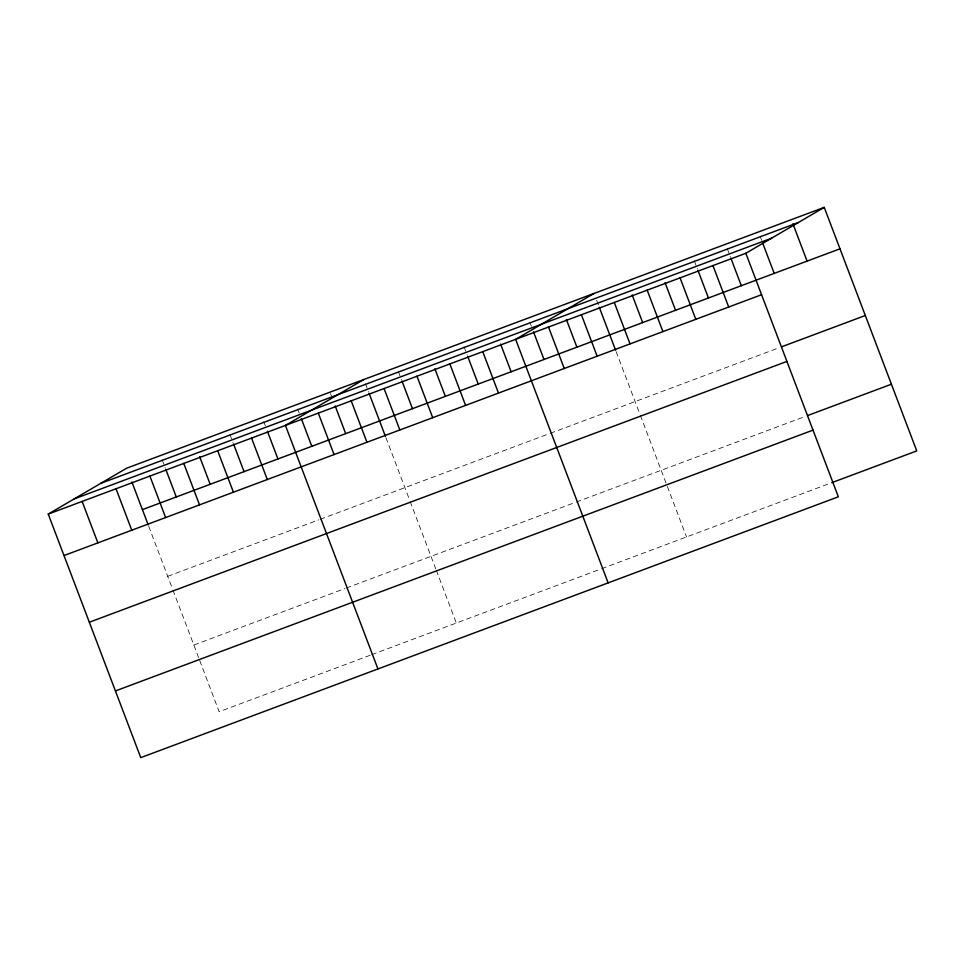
<?xml version="1.0" encoding="UTF-8"?>
<svg xmlns="http://www.w3.org/2000/svg" width="965" height="965" viewBox="0 0 965 965"><rect width="100%" height="100%" fill="white"/><g stroke="black" fill="none" stroke-linecap="round" stroke-linejoin="round"><path stroke-width="0.72" stroke-dasharray="4.83 3.62" d="M167.729 576.322L318.8 519.846M320.211 519.315L548.783 433.852M550.159 433.345L778.996 347.786M193.832 645.03L344.891 588.553M346.302 588.023L574.887 502.56M576.262 502.053L805.087 416.494M370.222 655.247L219.164 711.724L199.116 658.926M371.634 654.716L600.218 569.254M601.593 568.735L830.419 483.175M760.046 236.099L761.614 240.249M727.152 248.403L730.3 256.69M694.269 260.695L697.418 268.982M596.659 300.344L598.758 305.869M616.116 351.562L639.807 413.949M640.338 415.324L686.549 536.974M529.845 322.177L531.413 326.315M464.069 346.761L467.217 355.06M398.292 371.356L401.44 379.643M365.409 383.66L368.558 391.947M385.916 437.628L409.606 500.015M410.137 501.39L435.758 568.855M436.289 570.255L456.349 623.04M330.476 393.563L331.526 396.326M297.642 408.991L299.222 413.141M263.759 421.657L265.339 425.806M229.875 434.322L233.023 442.621M162.108 459.666L165.268 467.953M148.731 526.311L172.433 588.698M172.952 590.073L198.585 657.539"/><path stroke-width="1.45" d="M824.243 207.366L745.836 253.276L838.344 496.806L140.757 757.634L48.25 514.092L126.656 468.194L824.243 207.366L916.75 450.908L831.794 482.669M363.829 379.51L285.423 425.42L377.942 668.95M594.042 293.444L515.636 339.342L608.143 582.884M100.782 483.332L798.369 222.517M74.124 498.941L771.711 238.126M48.25 514.092L745.836 253.276M142.398 509.641L839.984 248.813M63.992 555.551L761.578 294.723M781.734 346.761L865.316 315.507M89.323 622.232L786.909 361.417M807.838 415.469L891.419 384.215M115.426 690.94L813.013 430.125M792.928 223.808L807.102 261.117M762.664 243.011L774.207 273.409M730.831 258.077L741.325 285.7M712.942 265.568L728.696 307.027M697.948 270.369L708.443 298.004M680.06 277.872L695.801 319.319M665.054 282.661L675.56 310.296M647.177 290.163L662.919 331.61M632.172 294.964L642.666 322.587M614.295 302.455L630.036 343.914M599.289 307.256L615.586 350.174M581.4 314.759L597.154 356.206M566.395 319.548L576.901 347.183M548.518 327.051L564.26 368.497M533.512 331.851L544.007 359.475M500.63 344.143L511.124 371.778M482.741 351.646L498.495 393.093M467.736 356.435L478.242 384.07M449.859 363.938L465.6 405.384M434.853 368.739L445.348 396.362M416.977 376.229L432.718 417.688M401.971 381.03L412.465 408.665M384.082 388.533L399.836 429.98M369.088 393.322L385.385 436.24M351.2 400.825L366.941 442.272M335.205 406L345.699 433.623M318.317 413.129L334.059 454.575M301.321 418.665L311.816 446.3M267.438 431.331L277.932 458.966M251.551 438.086L267.293 479.533M233.554 443.996L244.048 471.632M217.668 450.752L233.409 492.21M199.671 456.662L210.165 484.297M183.784 463.429L199.526 504.876M165.787 469.34L176.281 496.975M149.901 476.095L165.642 517.542M131.903 482.005L148.212 524.924M116.017 488.76L131.759 530.207M82.134 501.426L97.875 542.873"/></g></svg>
